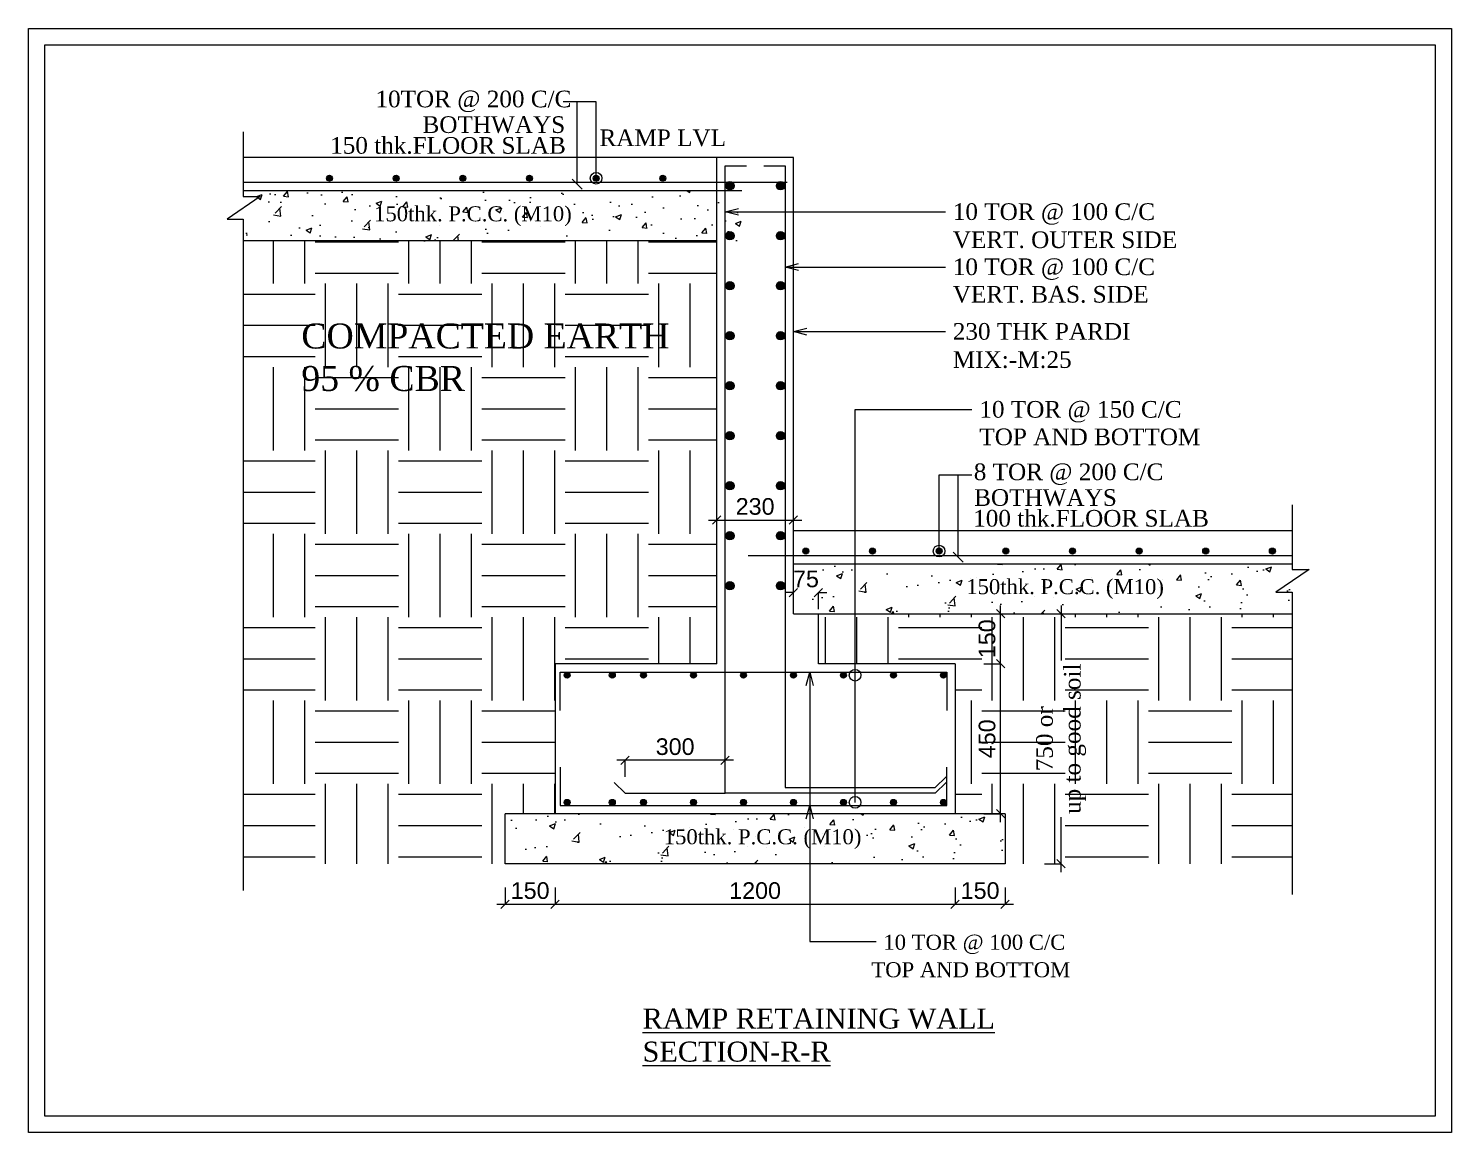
# Model space of a CAD drawing. Header units: inches. Extents: x 10943721 to 11147402, y -2794197 to -2693110.
# Drawn here: x 11049675 to 11053944, y -2748896 to -2745584 of the extents above; entities that cross this region are included whole.
import ezdxf

# ---------------------------------------------------------------- set-up
doc = ezdxf.new("R2010")
doc.units = ezdxf.units.IN
doc.header["$LTSCALE"] = 0.5
doc.header["$MEASUREMENT"] = 0
doc.header["$PDMODE"] = 34
doc.header["$PDSIZE"] = 50
doc.layers.get('0').update_dxf_attribs({"lineweight": 0})
for name, color, linetype, lineweight in [('S-DIM SECTION', 7, 'Continuous', 0), ('S-HATCH COL & LIFT', 250, 'Continuous', 0), ('S-HATCH LIFT', 250, 'Continuous', 0), ('S-SECTION', 5, 'Continuous', 5), ('S-SECTION MARK', 7, 'Continuous', 0), ('S-SECTION-TEXT', 7, 'Continuous', 0), ('S-STEEL', 1, 'Continuous', 9), ('S-STEEL-2', 6, 'Continuous', 0), ('S-TEXT', 7, 'Continuous', 0), ('S-TEXT TITLE', 1, 'Continuous', 0)]:
    doc.layers.add(name, color=color, linetype=linetype, lineweight=lineweight)
doc.styles.add('AR', font='ARIALUNI.ttf')
doc.styles.add('ARIAL', font='arial.ttf')
doc.styles.get("Standard").update_dxf_attribs({"font": 'times.ttf'})
doc.styles.add('TEXT', font='times.ttf')
doc.dimstyles.new('100', dxfattribs={"dimtxt": 180, "dimasz": 80, "dimexe": 0.18, "dimexo": 0.0625, "dimgap": 1, "dimtad": 1, "dimdec": 0, "dimzin": 0, "dimdsep": 46, "dimtxsty": 'AR', "dimblk": 'DOT', "dimcen": 0.09, "dimse1": 1, "dimse2": 1, "dimclrd": 50, "dimclrt": 256, "dimadec": 0, "dimazin": 0, "dimtfac": 1, "dimtdec": 0, "dimtix": 1, "dimtofl": 0, "dimtmove": 2, "dimatfit": 0, "dimfxl": 1, "dimtolj": 1, "dimtzin": 0, "dimlwd": -1, "dimarcsym": 0})
doc.dimstyles.get("Standard").update_dxf_attribs({"dimtxt": 0.18, "dimasz": 0.18, "dimexe": 0.18, "dimexo": 0.0625, "dimgap": 0.09, "dimtad": 0, "dimtih": 1, "dimtoh": 1, "dimdec": 4, "dimzin": 0, "dimdsep": 46, "dimtxsty": 'Standard', "dimcen": 0.09, "dimadec": 0, "dimazin": 0, "dimtfac": 1, "dimtdec": 4, "dimtofl": 0, "dimtmove": 0, "dimatfit": 3, "dimfxl": 1, "dimtolj": 1, "dimtzin": 0, "dimarcsym": 0})
pattern_1 = [(0, (-11102715.28, 2796931.58), (250, 250), [250, -250]), (0, (-11102715.28, 2797025.33), (250, 250), [250, -250]), (0, (-11102715.28, 2797119.08), (250, 250), [250, -250]), (90, (-11102684.03, 2797150.33), (-250, 250), [250, -250]), (90, (-11102590.28, 2797150.33), (-250, 250), [250, -250]), (90, (-11102496.53, 2797150.33), (-250, 250), [250, -250])]

# ---------------------------------------------------------------- blocks, each defined once
blk = doc.blocks.new('_Oblique')
at = {"color": 0, "linetype": 'ByBlock', "lineweight": -2}
blk.add_line((-0.5, -0.5), (0.5, 0.5), dxfattribs=at)
blk = doc.blocks.new('*D57')
at = {"layer": 'Defpoints', "color": 0, "transparency": 16777216}
for p in [(11103549.3, -2796314.8), (11103699.3, -2796314.8), (11103699.3, -2796436)]:
    blk.add_point(p, dxfattribs=at)
at = {"layer": 'S-DIM SECTION', "color": 0, "lineweight": -2, "transparency": 16777216}
for p, q in [((11103549.3, -2796386), (11103549.3, -2796436.2)), ((11103699.3, -2796386), (11103699.3, -2796436.2))]:
    blk.add_line(p, q, dxfattribs=at)
at = {"layer": 'S-DIM SECTION', "transparency": 16777216}
blk.add_line((11103524.3, -2796436), (11103724.3, -2796436), dxfattribs=at)
at = {"layer": 'S-DIM SECTION', "transparency": 16777216, "xscale": 25, "yscale": 25, "zscale": 25, "rotation": 180}
blk.add_blockref('_Oblique', (11103549.3, -2796436), dxfattribs=at)
at = {"layer": 'S-DIM SECTION', "transparency": 16777216, "xscale": 25, "yscale": 25, "zscale": 25}
blk.add_blockref('_Oblique', (11103699.3, -2796436), dxfattribs=at)
at = {"layer": 'S-DIM SECTION', "transparency": 16777216, "insert": (11103624.3, -2796395.5), "char_height": 50, "attachment_point": 5, "style": 'ARIAL'}
blk.add_mtext('\\A1;150', dxfattribs=at)
blk = doc.blocks.new('*D53')
at = {"layer": 'Defpoints', "color": 0, "transparency": 16777216}
for p in [(11103699.3, -2796314.8), (11104899.3, -2796314.8), (11104899.3, -2796436)]:
    blk.add_point(p, dxfattribs=at)
at = {"layer": 'S-DIM SECTION', "color": 0, "lineweight": -2, "transparency": 16777216}
for p, q in [((11103699.3, -2796386), (11103699.3, -2796436.2)), ((11104899.3, -2796386), (11104899.3, -2796436.2))]:
    blk.add_line(p, q, dxfattribs=at)
at = {"layer": 'S-DIM SECTION', "transparency": 16777216}
blk.add_line((11103674.3, -2796436), (11104924.3, -2796436), dxfattribs=at)
at = {"layer": 'S-DIM SECTION', "transparency": 16777216, "xscale": 25, "yscale": 25, "zscale": 25, "rotation": 180}
blk.add_blockref('_Oblique', (11103699.3, -2796436), dxfattribs=at)
at = {"layer": 'S-DIM SECTION', "transparency": 16777216, "xscale": 25, "yscale": 25, "zscale": 25}
blk.add_blockref('_Oblique', (11104899.3, -2796436), dxfattribs=at)
at = {"layer": 'S-DIM SECTION', "transparency": 16777216, "insert": (11104299.3, -2796395.5), "char_height": 50, "attachment_point": 5, "style": 'ARIAL'}
blk.add_mtext('\\A1;1200', dxfattribs=at)
blk = doc.blocks.new('*D58')
at = {"layer": 'Defpoints', "color": 0, "transparency": 16777216}
for p in [(11104899.3, -2796314.8), (11105049.3, -2796314.8), (11105049.3, -2796436)]:
    blk.add_point(p, dxfattribs=at)
at = {"layer": 'S-DIM SECTION', "color": 0, "lineweight": -2, "transparency": 16777216}
for p, q in [((11104899.3, -2796386), (11104899.3, -2796436.2)), ((11105049.3, -2796386), (11105049.3, -2796436.2))]:
    blk.add_line(p, q, dxfattribs=at)
at = {"layer": 'S-DIM SECTION', "transparency": 16777216}
blk.add_line((11104874.3, -2796436), (11105074.3, -2796436), dxfattribs=at)
at = {"layer": 'S-DIM SECTION', "transparency": 16777216, "xscale": 25, "yscale": 25, "zscale": 25, "rotation": 180}
blk.add_blockref('_Oblique', (11104899.3, -2796436), dxfattribs=at)
at = {"layer": 'S-DIM SECTION', "transparency": 16777216, "xscale": 25, "yscale": 25, "zscale": 25}
blk.add_blockref('_Oblique', (11105049.3, -2796436), dxfattribs=at)
at = {"layer": 'S-DIM SECTION', "transparency": 16777216, "insert": (11104974.3, -2796395.5), "char_height": 50, "attachment_point": 5, "style": 'ARIAL'}
blk.add_mtext('\\A1;150', dxfattribs=at)
blk = doc.blocks.new('*D59')
at = {"layer": 'Defpoints', "color": 0, "transparency": 16777216}
for p in [(11104899.3, -2795714.8), (11105035.8, -2795714.8), (11104899.3, -2796164.8)]:
    blk.add_point(p, dxfattribs=at)
at = {"layer": 'S-DIM SECTION', "transparency": 16777216}
blk.add_line((11105035.8, -2796189.8), (11105035.8, -2795689.8), dxfattribs=at)
at = {"layer": 'S-DIM SECTION', "color": 0, "lineweight": -2, "transparency": 16777216}
for p, q in [((11104985.8, -2795714.8), (11105036, -2795714.8)), ((11104985.8, -2796164.8), (11105036, -2796164.8))]:
    blk.add_line(p, q, dxfattribs=at)
at = {"layer": 'S-DIM SECTION', "transparency": 16777216, "xscale": 25, "yscale": 25, "zscale": 25}
for p, rotation in [((11105035.8, -2795714.8), 90), ((11105035.8, -2796164.8), 270)]:
    blk.add_blockref('_Oblique', p, dxfattribs=dict(at, rotation=rotation))
at = {"layer": 'S-DIM SECTION', "transparency": 16777216, "insert": (11104995.3, -2795939.8), "char_height": 50, "attachment_point": 5, "rotation": 90, "style": 'ARIAL'}
blk.add_mtext('\\A1;450', dxfattribs=at)
blk = doc.blocks.new('*D54')
at = {"layer": 'Defpoints', "color": 0, "transparency": 16777216}
for p in [(11104899.3, -2795564.8), (11105035.8, -2795564.8), (11104899.3, -2795714.8)]:
    blk.add_point(p, dxfattribs=at)
at = {"layer": 'S-DIM SECTION', "color": 0, "lineweight": -2, "transparency": 16777216}
for p, q in [((11104985.8, -2795564.8), (11105035.9, -2795564.8)), ((11104985.8, -2795714.8), (11105035.9, -2795714.8))]:
    blk.add_line(p, q, dxfattribs=at)
at = {"layer": 'S-DIM SECTION', "transparency": 16777216}
blk.add_line((11105035.8, -2795739.8), (11105035.8, -2795539.8), dxfattribs=at)
at = {"layer": 'S-DIM SECTION', "transparency": 16777216, "xscale": 25, "yscale": 25, "zscale": 25}
for p, rotation in [((11105035.8, -2795564.8), 90), ((11105035.8, -2795714.8), 270)]:
    blk.add_blockref('_Oblique', p, dxfattribs=dict(at, rotation=rotation))
at = {"layer": 'S-DIM SECTION', "transparency": 16777216, "insert": (11104995.2, -2795639.8), "char_height": 50, "attachment_point": 5, "rotation": 90, "style": 'ARIAL'}
blk.add_mtext('\\A1;150', dxfattribs=at)
blk = doc.blocks.new('*D55')
at = {"layer": 'Defpoints', "color": 0, "transparency": 16777216}
for p in [(11105048.3, -2795564.8), (11105217.4, -2795564.8), (11105049.3, -2796314.8)]:
    blk.add_point(p, dxfattribs=at)
at = {"layer": 'S-DIM SECTION', "color": 0, "lineweight": -2, "transparency": 16777216}
for p, q in [((11105167.4, -2795564.8), (11105217.6, -2795564.8)), ((11105167.4, -2796314.8), (11105217.6, -2796314.8))]:
    blk.add_line(p, q, dxfattribs=at)
at = {"layer": 'S-DIM SECTION', "transparency": 16777216}
for p, q in [((11105217.4, -2795539.8), (11105217.4, -2795705.1)), ((11105217.4, -2796339.8), (11105217.4, -2796174.5))]:
    blk.add_line(p, q, dxfattribs=at)
at = {"layer": 'S-DIM SECTION', "transparency": 16777216, "xscale": 25, "yscale": 25, "zscale": 25}
for p, rotation in [((11105217.4, -2795564.8), 90), ((11105217.4, -2796314.8), 270)]:
    blk.add_blockref('_Oblique', p, dxfattribs=dict(at, rotation=rotation))
at = {"layer": 'S-DIM SECTION', "transparency": 16777216, "insert": (11105217.4, -2795939.8), "char_height": 50, "attachment_point": 5, "rotation": 90, "style": 'ARIAL'}
blk.add_mtext('\\A1;{\\fTimes New Roman|b0|i0|c0|p18;\\C7;750 or\\Pup to good soil}', dxfattribs=at)
blk = doc.blocks.new('*D60')
at = {"layer": 'Defpoints', "color": 0, "transparency": 16777216}
for p in [(11104414.3, -2795501.1), (11104414.3, -2795564.8), (11104489.3, -2795564.8)]:
    blk.add_point(p, dxfattribs=at)
at = {"layer": 'S-DIM SECTION', "transparency": 16777216}
for p, q in [((11104414.3, -2795501.1), (11104389.3, -2795501.1)), ((11104489.3, -2795501.1), (11104514.3, -2795501.1))]:
    blk.add_line(p, q, dxfattribs=at)
at = {"layer": 'S-DIM SECTION', "color": 0, "lineweight": -2, "transparency": 16777216}
for p, q in [((11104414.3, -2795551.1), (11104414.3, -2795500.9)), ((11104489.3, -2795551.1), (11104489.3, -2795500.9))]:
    blk.add_line(p, q, dxfattribs=at)
at = {"layer": 'S-DIM SECTION', "transparency": 16777216, "xscale": 25, "yscale": 25, "zscale": 25}
blk.add_blockref('_Oblique', (11104414.3, -2795501.1), dxfattribs=at)
at = {"layer": 'S-DIM SECTION', "transparency": 16777216, "xscale": 25, "yscale": 25, "zscale": 25, "rotation": 180}
blk.add_blockref('_Oblique', (11104489.3, -2795501.1), dxfattribs=at)
at = {"layer": 'S-DIM SECTION', "transparency": 16777216, "insert": (11104451.8, -2795460.7), "char_height": 50, "attachment_point": 5, "style": 'ARIAL'}
blk.add_mtext('\\A1;75', dxfattribs=at)
blk = doc.blocks.new('*D56')
at = {"layer": 'Defpoints', "color": 0, "transparency": 16777216}
for p in [(11104414.3, -2795283.8), (11104184.3, -2795331.8), (11104414.3, -2795331.8)]:
    blk.add_point(p, dxfattribs=at)
at = {"layer": 'S-DIM SECTION', "transparency": 16777216}
blk.add_line((11104159.3, -2795283.8), (11104439.3, -2795283.8), dxfattribs=at)
at = {"layer": 'S-DIM SECTION', "color": 0, "lineweight": -2, "transparency": 16777216}
for p, q in [((11104184.3, -2795331.8), (11104184.3, -2795283.6)), ((11104414.3, -2795331.8), (11104414.3, -2795283.6))]:
    blk.add_line(p, q, dxfattribs=at)
at = {"layer": 'S-DIM SECTION', "transparency": 16777216, "xscale": 25, "yscale": 25, "zscale": 25, "rotation": 180}
blk.add_blockref('_Oblique', (11104184.3, -2795283.8), dxfattribs=at)
at = {"layer": 'S-DIM SECTION', "transparency": 16777216, "xscale": 25, "yscale": 25, "zscale": 25}
blk.add_blockref('_Oblique', (11104414.3, -2795283.8), dxfattribs=at)
at = {"layer": 'S-DIM SECTION', "transparency": 16777216, "insert": (11104299.3, -2795243.2), "char_height": 50, "attachment_point": 5, "style": 'ARIAL'}
blk.add_mtext('\\A1;230', dxfattribs=at)
blk = doc.blocks.new('*D61')
at = {"layer": 'Defpoints', "color": 0, "transparency": 16777216}
for p in [(11103909.3, -2796004.2), (11103909.3, -2796085.8), (11104209.3, -2796102.8)]:
    blk.add_point(p, dxfattribs=at)
at = {"layer": 'S-DIM SECTION', "transparency": 16777216}
blk.add_line((11104234.3, -2796004.2), (11103884.3, -2796004.2), dxfattribs=at)
at = {"layer": 'S-DIM SECTION', "color": 0, "lineweight": -2, "transparency": 16777216}
for p, q in [((11103909.3, -2796054.2), (11103909.3, -2796004.1)), ((11104209.3, -2796054.2), (11104209.3, -2796004.1))]:
    blk.add_line(p, q, dxfattribs=at)
at = {"layer": 'S-DIM SECTION', "transparency": 16777216, "xscale": 25, "yscale": 25, "zscale": 25, "rotation": 180}
blk.add_blockref('_Oblique', (11103909.3, -2796004.2), dxfattribs=at)
at = {"layer": 'S-DIM SECTION', "transparency": 16777216, "xscale": 25, "yscale": 25, "zscale": 25}
blk.add_blockref('_Oblique', (11104209.3, -2796004.2), dxfattribs=at)
at = {"layer": 'S-DIM SECTION', "transparency": 16777216, "insert": (11104059.3, -2795963.7), "char_height": 50, "attachment_point": 5, "style": 'ARIAL'}
blk.add_mtext('\\A1;300', dxfattribs=at)
blk = doc.blocks.new('A$C39FA3FCF')
at = {"layer": 'S-HATCH COL & LIFT'}
h = blk.add_hatch(dxfattribs=at)
h.set_pattern_fill('AR-CONC', color=8, scale=25)
h.set_pattern_definition([(50, (-2325964.13, -684224.95), (179.315046, -15.688034), [18.75, -206.25]), (355, (-2325964.13, -684224.95), (-34.687833, 188.048033), [15, -165]), (100.4514445, (-2325949.19, -684226.26), (144.627212, 172.359998), [15.935048, -175.285528]), (46.1842, (-2325964.13, -684174.95), (266.810333, -41.37982), [28.125, -309.375]), (96.635635, (-2325941.9, -684178.4), (233.665486, 243.52965), [23.902586, -262.92844]), (351.184164, (-2325964.13, -684174.95), (233.665486, 243.52965), [22.5, -247.5]), (21, (-2325939.13, -684187.45), (149.226763, -100.654723), [18.75, -206.25]), (326, (-2325939.13, -684187.45), (60.828833, 181.287511), [15, -165]), (71.451445, (-2325926.7, -684195.84), (210.055594, 80.632788), [15.935047, -175.285528]), (37.5, (-2325964.13, -684224.954), (3.0399638, 83.2234635), [0, -163, 0, -167.5, 0, -165.625]), (7.5, (-2325964.13, -684224.95), (65.7673844, 98.602928), [0, -95.5, 0, -159.25, 0, -63.125]), (327.5, (-2326019.88, -684224.954), (133.455609, -5.638718), [0, -62.5, 0, -195, 0, -258.75]), (317.5, (-2326044.88, -684224.95), (145.7965423, 25.0262456), [0, -81.25, 0, -129.5, 0, -183.75])])
h.paths.add_polyline_path([(1544, 2635.2), (48.2, 2635.2), (48.2, 2485.2), (1544, 2485.2)])
h = blk.add_hatch(dxfattribs=at)
h.set_pattern_fill('AR-CONC', color=8, scale=25)
h.set_pattern_definition([(50, (-2327877.07, -685343.39), (179.315046, -15.688034), [18.75, -206.25]), (355, (-2327877.07, -685343.4), (-34.687833, 188.048033), [15, -165]), (100.4514445, (-2327862.13, -685344.7), (144.627212, 172.359998), [15.935048, -175.285528]), (46.1842, (-2327877.07, -685293.4), (266.810333, -41.37982), [28.125, -309.375]), (96.635635, (-2327854.84, -685296.84), (233.665486, 243.52965), [23.902586, -262.92844]), (351.184164, (-2327877.07, -685293.4), (233.665486, 243.52965), [22.5, -247.5]), (21, (-2327852.07, -685305.89), (149.226763, -100.654723), [18.75, -206.25]), (326, (-2327852.07, -685305.9), (60.828833, 181.287511), [15, -165]), (71.451445, (-2327839.63, -685314.28), (210.055594, 80.632788), [15.935047, -175.285528]), (37.5, (-2327877.07, -685343.39), (3.0399638, 83.2234635), [0, -163, 0, -167.5, 0, -165.625]), (7.5, (-2327877.07, -685343.39), (65.7673844, 98.602928), [0, -95.5, 0, -159.25, 0, -63.125]), (327.5, (-2327932.82, -685343.39), (133.455609, -5.638718), [0, -62.5, 0, -195, 0, -258.75]), (317.5, (-2327957.82, -685343.39), (145.7965423, 25.0262456), [0, -81.25, 0, -129.5, 0, -183.75])])
h.paths.add_polyline_path([(1699, 1516.8), (3194.8, 1516.8), (3194.8, 1366.8), (1699, 1366.8)])
h = blk.add_hatch(dxfattribs=at)
h.set_pattern_fill('AR-CONC', color=8, scale=25)
h.set_pattern_definition([(50, (-2328737.88, -686093.39), (179.315046, -15.688034), [18.75, -206.25]), (355, (-2328737.88, -686093.4), (-34.687833, 188.048033), [15, -165]), (100.4514445, (-2328722.93, -686094.7), (144.627212, 172.359998), [15.935048, -175.285528]), (46.1842, (-2328737.88, -686043.4), (266.810333, -41.37982), [28.125, -309.375]), (96.635635, (-2328715.64, -686046.84), (233.665486, 243.52965), [23.902586, -262.92844]), (351.184164, (-2328737.88, -686043.4), (233.665486, 243.52965), [22.5, -247.5]), (21, (-2328712.88, -686055.89), (149.226763, -100.654723), [18.75, -206.25]), (326, (-2328712.88, -686055.9), (60.828833, 181.287511), [15, -165]), (71.451445, (-2328700.44, -686064.28), (210.055594, 80.632788), [15.935047, -175.285528]), (37.5, (-2328737.88, -686093.39), (3.0399638, 83.2234635), [0, -163, 0, -167.5, 0, -165.625]), (7.5, (-2328737.88, -686093.39), (65.7673844, 98.602928), [0, -95.5, 0, -159.25, 0, -63.125]), (327.5, (-2328793.63, -686093.39), (133.455609, -5.638718), [0, -62.5, 0, -195, 0, -258.75]), (317.5, (-2328818.63, -686093.39), (145.7965423, 25.0262456), [0, -81.25, 0, -129.5, 0, -183.75])])
h.paths.add_polyline_path([(834, 766.8), (2334, 766.8), (2334, 616.8), (834, 616.8)])
at = {"layer": 'S-HATCH LIFT'}
h = blk.add_hatch(dxfattribs=at)
h.set_pattern_fill('EARTH', color=256, scale=1000)
h.set_pattern_definition(pattern_1)
h.paths.add_polyline_path([(1469, 2485.2), (48.2, 2485.2), (48.2, 616.8), (834, 616.8), (834, 766.8), (984, 766.8), (984, 1216.8), (1469, 1216.8)])
h.paths.add_polyline_path([(203, 2012.5), (722.9, 2012.5), (722.9, 2129.6), (203, 2129.6)], flags=24)
h.paths.add_polyline_path([(203.3, 2141.7), (1349.1, 2141.7), (1349.1, 2256.7), (203.3, 2256.7)], flags=24)
h = blk.add_hatch(dxfattribs=at)
h.set_pattern_fill('EARTH', color=256, scale=1000)
h.set_pattern_definition(pattern_1)
h.paths.add_polyline_path([(3194.8, 1366.8), (1774, 1366.8), (1774, 1216.8), (2184, 1216.8), (2184, 766.8), (2334, 766.8), (2334, 616.8), (3194.8, 616.8)])
h.paths.add_polyline_path([(2331.9, 922.2), (2331.9, 1063.8), (2228.8, 1063.8), (2228.8, 922.2)], flags=24)
h.paths.add_polyline_path([(2331.8, 1218.9), (2331.8, 1360.4), (2228.8, 1360.4), (2228.8, 1218.9)], flags=24)
h.paths.add_polyline_path([(2589.3, 759.5), (2589.3, 1225.5), (2398.6, 1225.5), (2398.6, 759.5)], flags=24)
at = {"layer": 'S-STEEL-2'}
h = blk.add_hatch(color=256, dxfattribs=at)
h.dxf.hatch_style = 1
edge = h.paths.add_edge_path()
edge.add_arc((307, 2673.2), 9, 0, 360)
h = blk.add_hatch(color=256, dxfattribs=at)
h.dxf.hatch_style = 1
edge = h.paths.add_edge_path()
edge.add_arc((507, 2673.2), 9, 0, 360)
h = blk.add_hatch(color=256, dxfattribs=at)
h.dxf.hatch_style = 1
edge = h.paths.add_edge_path()
edge.add_arc((707, 2673.2), 9, 0, 360)
h = blk.add_hatch(color=256, dxfattribs=at)
h.dxf.hatch_style = 1
edge = h.paths.add_edge_path()
edge.add_arc((907, 2673.2), 9, 0, 360)
h = blk.add_hatch(color=256, dxfattribs=at)
h.dxf.hatch_style = 1
edge = h.paths.add_edge_path()
edge.add_arc((1107, 2673.2), 9, 0, 360)
h = blk.add_hatch(color=256, dxfattribs=at)
h.dxf.hatch_style = 1
edge = h.paths.add_edge_path()
edge.add_arc((1307, 2673.2), 9, 0, 360)
h = blk.add_hatch(color=256, dxfattribs=at)
h.dxf.hatch_style = 1
edge = h.paths.add_edge_path()
edge.add_arc((1508.4, 2650.7), 12.5, 0, 360)
h = blk.add_hatch(color=256, dxfattribs=at)
h.dxf.hatch_style = 1
edge = h.paths.add_edge_path()
edge.add_arc((1660.4, 2650.7), 12.5, 0, 360)
h = blk.add_hatch(color=256, dxfattribs=at)
h.dxf.hatch_style = 1
edge = h.paths.add_edge_path()
edge.add_arc((1508.4, 2500.7), 12.5, 0, 360)
h = blk.add_hatch(color=256, dxfattribs=at)
h.dxf.hatch_style = 1
edge = h.paths.add_edge_path()
edge.add_arc((1660.4, 2500.7), 12.5, 0, 360)
h = blk.add_hatch(color=256, dxfattribs=at)
h.dxf.hatch_style = 1
edge = h.paths.add_edge_path()
edge.add_arc((1508.4, 2350.7), 12.5, 0, 360, ccw=False)
h = blk.add_hatch(color=256, dxfattribs=at)
h.dxf.hatch_style = 1
edge = h.paths.add_edge_path()
edge.add_arc((1660.4, 2350.7), 12.5, 0, 360, ccw=False)
h = blk.add_hatch(color=256, dxfattribs=at)
h.dxf.hatch_style = 1
edge = h.paths.add_edge_path()
edge.add_arc((1508.4, 2200.7), 12.5, 0, 360, ccw=False)
h = blk.add_hatch(color=256, dxfattribs=at)
h.dxf.hatch_style = 1
edge = h.paths.add_edge_path()
edge.add_arc((1660.4, 2200.7), 12.5, 0, 360, ccw=False)
h = blk.add_hatch(color=256, dxfattribs=at)
h.dxf.hatch_style = 1
edge = h.paths.add_edge_path()
edge.add_arc((1508.4, 2050.7), 12.5, 0, 360, ccw=False)
h = blk.add_hatch(color=256, dxfattribs=at)
h.dxf.hatch_style = 1
edge = h.paths.add_edge_path()
edge.add_arc((1660.4, 2050.7), 12.5, 0, 360, ccw=False)
h = blk.add_hatch(color=256, dxfattribs=at)
h.dxf.hatch_style = 1
edge = h.paths.add_edge_path()
edge.add_arc((1508.4, 1900.7), 12.5, 0, 360)
h = blk.add_hatch(color=256, dxfattribs=at)
h.dxf.hatch_style = 1
edge = h.paths.add_edge_path()
edge.add_arc((1660.4, 1900.7), 12.5, 0, 360)
h = blk.add_hatch(color=256, dxfattribs=at)
h.dxf.hatch_style = 1
edge = h.paths.add_edge_path()
edge.add_arc((1508.4, 1750.7), 12.5, 0, 360)
h = blk.add_hatch(color=256, dxfattribs=at)
h.dxf.hatch_style = 1
edge = h.paths.add_edge_path()
edge.add_arc((1660.4, 1750.7), 12.5, 0, 360)
h = blk.add_hatch(color=256, dxfattribs=at)
h.dxf.hatch_style = 1
edge = h.paths.add_edge_path()
edge.add_arc((1508.4, 1600.7), 12.5, 0, 360)
h = blk.add_hatch(color=256, dxfattribs=at)
h.dxf.hatch_style = 1
edge = h.paths.add_edge_path()
edge.add_arc((1660.4, 1600.7), 12.5, 0, 360)
h = blk.add_hatch(color=256, dxfattribs=at)
h.dxf.hatch_style = 1
edge = h.paths.add_edge_path()
edge.add_arc((1736, 1554.8), 9, 0, 360)
h = blk.add_hatch(color=256, dxfattribs=at)
h.dxf.hatch_style = 1
edge = h.paths.add_edge_path()
edge.add_arc((1936, 1554.8), 9, 0, 360)
h = blk.add_hatch(color=256, dxfattribs=at)
h.dxf.hatch_style = 1
edge = h.paths.add_edge_path()
edge.add_arc((2136, 1554.8), 9, 0, 360)
h = blk.add_hatch(color=256, dxfattribs=at)
h.dxf.hatch_style = 1
edge = h.paths.add_edge_path()
edge.add_arc((2336, 1554.8), 9, 0, 360)
h = blk.add_hatch(color=256, dxfattribs=at)
h.dxf.hatch_style = 1
edge = h.paths.add_edge_path()
edge.add_arc((2536, 1554.8), 9, 0, 360)
h = blk.add_hatch(color=256, dxfattribs=at)
h.dxf.hatch_style = 1
edge = h.paths.add_edge_path()
edge.add_arc((2736, 1554.8), 9, 0, 360)
h = blk.add_hatch(color=256, dxfattribs=at)
h.dxf.hatch_style = 1
edge = h.paths.add_edge_path()
edge.add_arc((2936, 1554.8), 9, 0, 360)
h = blk.add_hatch(color=256, dxfattribs=at)
h.dxf.hatch_style = 1
edge = h.paths.add_edge_path()
edge.add_arc((3136, 1554.8), 9, 0, 360)
h = blk.add_hatch(color=256, dxfattribs=at)
h.dxf.hatch_style = 1
edge = h.paths.add_edge_path()
edge.add_arc((1508.4, 1450.7), 12.5, 0, 360)
h = blk.add_hatch(color=256, dxfattribs=at)
h.dxf.hatch_style = 1
edge = h.paths.add_edge_path()
edge.add_arc((1660.4, 1450.7), 12.5, 0, 360)
h = blk.add_hatch(color=256, dxfattribs=at)
h.dxf.hatch_style = 1
edge = h.paths.add_edge_path()
edge.add_arc((1019.9, 1182.5), 9, 0, 360)
h = blk.add_hatch(color=256, dxfattribs=at)
h.dxf.hatch_style = 1
edge = h.paths.add_edge_path()
edge.add_arc((1155.4, 1182.5), 9, 0, 360)
h = blk.add_hatch(color=256, dxfattribs=at)
h.dxf.hatch_style = 1
edge = h.paths.add_edge_path()
edge.add_arc((1249, 1182.5), 9, 0, 360)
h = blk.add_hatch(color=256, dxfattribs=at)
h.dxf.hatch_style = 1
edge = h.paths.add_edge_path()
edge.add_arc((1399, 1182.5), 9, 0, 360)
h = blk.add_hatch(color=256, dxfattribs=at)
h.dxf.hatch_style = 1
edge = h.paths.add_edge_path()
edge.add_arc((1549, 1182.5), 9, 0, 360)
h = blk.add_hatch(color=256, dxfattribs=at)
h.dxf.hatch_style = 1
edge = h.paths.add_edge_path()
edge.add_arc((1699, 1182.5), 9, 0, 360)
h = blk.add_hatch(color=256, dxfattribs=at)
h.dxf.hatch_style = 1
edge = h.paths.add_edge_path()
edge.add_arc((1849, 1182.5), 9, 0, 360)
h = blk.add_hatch(color=256, dxfattribs=at)
h.dxf.hatch_style = 1
edge = h.paths.add_edge_path()
edge.add_arc((1999, 1182.5), 9, 0, 360)
h = blk.add_hatch(color=256, dxfattribs=at)
h.dxf.hatch_style = 1
edge = h.paths.add_edge_path()
edge.add_arc((2149, 1182.5), 9, 0, 360)
h = blk.add_hatch(color=256, dxfattribs=at)
h.dxf.hatch_style = 1
edge = h.paths.add_edge_path()
edge.add_arc((1019.9, 801.1), 9, 0, 360)
h = blk.add_hatch(color=256, dxfattribs=at)
h.dxf.hatch_style = 1
edge = h.paths.add_edge_path()
edge.add_arc((1155.4, 801.1), 9, 0, 360)
h = blk.add_hatch(color=256, dxfattribs=at)
h.dxf.hatch_style = 1
edge = h.paths.add_edge_path()
edge.add_arc((1249, 801.1), 9, 0, 360)
h = blk.add_hatch(color=256, dxfattribs=at)
h.dxf.hatch_style = 1
edge = h.paths.add_edge_path()
edge.add_arc((1399, 801.1), 9, 0, 360)
h = blk.add_hatch(color=256, dxfattribs=at)
h.dxf.hatch_style = 1
edge = h.paths.add_edge_path()
edge.add_arc((1549, 801.1), 9, 0, 360)
h = blk.add_hatch(color=256, dxfattribs=at)
h.dxf.hatch_style = 1
edge = h.paths.add_edge_path()
edge.add_arc((1699, 801.1), 9, 0, 360)
h = blk.add_hatch(color=256, dxfattribs=at)
h.dxf.hatch_style = 1
edge = h.paths.add_edge_path()
edge.add_arc((1849, 801.1), 9, 0, 360)
h = blk.add_hatch(color=256, dxfattribs=at)
h.dxf.hatch_style = 1
edge = h.paths.add_edge_path()
edge.add_arc((1999, 801.1), 9, 0, 360)
h = blk.add_hatch(color=256, dxfattribs=at)
h.dxf.hatch_style = 1
edge = h.paths.add_edge_path()
edge.add_arc((2149, 801.1), 9, 0, 360)
at = {"layer": 'S-SECTION'}
for p, q in [((1699, 2735.2), (48.2, 2735.2)), ((1469, 1216.8), (1469, 2735.2)), ((1699, 1366.8), (1699, 2735.2)), ((1544, 2635.2), (48.2, 2635.2)), ((1469, 2485.2), (48.2, 2485.2)), ((1699, 1616.8), (3194.8, 1616.8)), ((1699, 1516.8), (3194.8, 1516.8)), ((1699, 1366.8), (1774, 1366.8)), ((1774, 1216.8), (1774, 1366.8)), ((1774, 1366.8), (3194.8, 1366.8)), ((1469, 1216.8), (984, 1216.8)), ((984, 1216.8), (984, 766.8)), ((2184, 1216.8), (1774, 1216.8)), ((2184, 1216.8), (2184, 766.8)), ((2334, 766.8), (834, 766.8)), ((834, 616.8), (834, 766.8)), ((2334, 766.8), (2334, 616.8)), ((2334, 616.8), (834, 616.8))]:
    blk.add_line(p, q, dxfattribs=at)
at = {"layer": 'S-SECTION', "linetype": 'ByBlock', "ltscale": 15}
for points in [[(48.2, 2812.3), (48.2, 2618.2), (99.2, 2618.2), (0, 2550.4), (48.2, 2550.4), (48.2, 536.8)], [(3194.8, 1693.8), (3194.8, 1499.7), (3245.8, 1499.7), (3146.6, 1432), (3194.8, 1432), (3194.8, 524.9)]]:
    blk.add_lwpolyline(points, dxfattribs=at)
at = {"layer": 'S-STEEL', "linetype": 'ByBlock', "ltscale": 15}
for p, q in [((1680.1, 2660.2), (48.2, 2660.2)), ((1563, 1541.8), (3194.8, 1541.8))]:
    blk.add_line(p, q, dxfattribs=at)
for points in [[(1161.2, 860.5), (1194, 828.8), (1494, 828.8), (1494, 2710.2), (1557.8, 2710.2)], [(2156.9, 860.5), (2124, 828.8), (1494, 828.8), (1494, 2710.2)], [(1610.2, 2710.2), (1674, 2710.2), (1674, 845.8), (2124, 845.8), (2156.9, 877.5)], [(999, 1076.8), (999, 1191.8), (2159, 1191.8), (2159, 1076.8)], [(999, 906.8), (999, 791.8), (2159, 791.8), (2159, 906.8)]]:
    blk.add_lwpolyline(points, dxfattribs=at)
at = {"layer": 'S-STEEL-2'}
for centre, radius in [((307, 2673.2), 9), ((507, 2673.2), 9), ((707, 2673.2), 9), ((907, 2673.2), 9), ((1107, 2673.2), 9), ((1307, 2673.2), 9), ((1508.4, 2650.7), 12.5), ((1660.4, 2650.7), 12.5), ((1508.4, 2500.7), 12.5), ((1660.4, 2500.7), 12.5), ((1508.4, 2350.7), 12.5), ((1660.4, 2350.7), 12.5), ((1508.4, 2200.7), 12.5), ((1660.4, 2200.7), 12.5), ((1508.4, 2050.7), 12.5), ((1660.4, 2050.7), 12.5), ((1508.4, 1900.7), 12.5), ((1660.4, 1900.7), 12.5), ((1508.4, 1750.7), 12.5), ((1660.4, 1750.7), 12.5), ((1508.4, 1600.7), 12.5), ((1660.4, 1600.7), 12.5), ((1736, 1554.8), 9), ((1936, 1554.8), 9), ((2136, 1554.8), 9), ((2336, 1554.8), 9), ((2536, 1554.8), 9), ((2736, 1554.8), 9), ((2936, 1554.8), 9), ((3136, 1554.8), 9), ((1508.4, 1450.7), 12.5), ((1660.4, 1450.7), 12.5), ((1019.9, 1182.5), 9), ((1155.4, 1182.5), 9), ((1249, 1182.5), 9), ((1399, 1182.5), 9), ((1549, 1182.5), 9), ((1699, 1182.5), 9), ((1849, 1182.5), 9), ((1999, 1182.5), 9), ((2149, 1182.5), 9), ((1019.9, 801.1), 9), ((1155.4, 801.1), 9), ((1249, 801.1), 9), ((1399, 801.1), 9), ((1549, 801.1), 9), ((1699, 801.1), 9), ((1849, 801.1), 9), ((1999, 801.1), 9), ((2149, 801.1), 9)]:
    blk.add_circle(centre, radius, dxfattribs=at)
at = {"layer": 'S-SECTION-TEXT', "style": 'TEXT'}
for s, p in [('COMPACTED EARTH ', (222.5, 2162.5, 0)), ('95 %%% CBR', (222.5, 2035.1, 0))]:
    blk.add_text(s, height=75, dxfattribs=at).set_placement(p)
at = {"layer": 'S-TEXT', "style": 'TEXT'}
for s, height, p in [('10TOR @ 200 C/C', 50, (445, 2885.9, 0)), ('BOTHWAYS', 50, (586.2, 2809, 0)), ('RAMP LVL', 50, (1117, 2769.5)), ('150 thk.FLOOR SLAB', 50, (309, 2746.7)), ('150thk. P.C.C. (M10)', 45, (440.9, 2544)), ('10 TOR @ 100 C/C', 50, (2177.1, 2548)), ('VERT. OUTER SIDE', 50, (2177.1, 2463.7)), ('10 TOR @ 100 C/C', 50, (2177.1, 2382.6)), ('VERT. BAS. SIDE', 50, (2177.1, 2300.1)), ('230 THK PARDI', 50, (2177.1, 2188.8)), ('MIX:-M:25', 50, (2177.1, 2104.2)), ('10 TOR @ 150 C/C', 50, (2256.8, 1955)), ('TOP AND BOTTOM', 50, (2256.8, 1872.5)), ('8 TOR @ 200 C/C', 50, (2240, 1767.5, 0)), ('BOTHWAYS', 50, (2241.2, 1690.5, 0)), ('100 thk.FLOOR SLAB', 50, (2238.3, 1628.2)), ('150thk. P.C.C. (M10)', 45, (2217.5, 1425.6)), ('150thk. P.C.C. (M10)', 45, (1309.9, 675.4)), ('10 TOR @ 100 C/C', 45, (1968.8, 359.1)), ('TOP AND BOTTOM', 45, (1932.8, 276.6))]:
    blk.add_text(s, height=height, dxfattribs=at).set_placement(p)
at = {"layer": 'S-TEXT TITLE', "style": 'TEXT'}
for s, p in [('%%URAMP RETAINING WALL', (1246.4, 122.6)), ('%%USECTION-R-R', (1246.4, 23.5))]:
    blk.add_text(s, height=60, dxfattribs=at).set_placement(p)
at = {"layer": 'S-DIM SECTION'}
for base, p1, p2, picture, middle in [((1699, 1647.8), (1469, 1599.8), (1699, 1599.8), '*D56', (1584, 1688.4)), ((1699, 1430.5), (1774, 1366.8), (1699, 1366.8), '*D60', (1736.5, 1470.9)), ((1194, 927.3), (1494, 828.8), (1194, 845.8), '*D61', (1344, 967.9)), ((984, 495.6), (834, 616.8), (984, 616.8), '*D57', (909, 536.1)), ((2184, 495.6), (984, 616.8), (2184, 616.8), '*D53', (1584, 536.1)), ((2334, 495.6), (2184, 616.8), (2334, 616.8), '*D58', (2259, 536.1))]:
    dim = blk.add_linear_dim(base=base, p1=p1, p2=p2, dimstyle='100', override={"dimtxt": 50, "dimasz": 25, "dimgap": 15, "dimtxsty": 'ARIAL', "dimblk1": 'Oblique', "dimblk2": 'Oblique', "dimsah": 1, "dimdle": 25, "dimse1": 0, "dimse2": 0, "dimclrd": 256, "dimfxl": 50, "dimfxlon": 1, "dimarcsym": 1}, dxfattribs=at)
    dim.commit()
    dim.dimension.update_dxf_attribs({"geometry": picture, "text_midpoint": middle, "insert": (-11102715.3, 2796931.6)})
for base, p1, p2, picture, middle in [((2320.5, 1366.8), (2184, 1216.8), (2184, 1366.8), '*D54', (2280, 1291.8)), ((2320.5, 1216.8), (2184, 766.8), (2184, 1216.8), '*D59', (2280, 991.8))]:
    dim = blk.add_linear_dim(base=base, p1=p1, p2=p2, angle=90, dimstyle='100', override={"dimtxt": 50, "dimasz": 25, "dimgap": 15, "dimtxsty": 'ARIAL', "dimblk1": 'Oblique', "dimblk2": 'Oblique', "dimsah": 1, "dimdle": 25, "dimse1": 0, "dimse2": 0, "dimclrd": 256, "dimfxl": 50, "dimfxlon": 1, "dimarcsym": 1}, dxfattribs=at)
    dim.commit()
    dim.dimension.update_dxf_attribs({"geometry": picture, "text_midpoint": middle, "insert": (-11102715.3, 2796931.6)})
dim = blk.add_linear_dim(base=(2502.2, 1366.8), p1=(2334, 616.8), p2=(2333, 1366.8), angle=90, text='{\\fTimes New Roman|b0|i0|c0|p18;\\C7;750 or\\Pup to good soil}', dimstyle='100', override={"dimtxt": 50, "dimasz": 25, "dimgap": 15, "dimtxsty": 'ARIAL', "dimblk1": 'Oblique', "dimblk2": 'Oblique', "dimsah": 1, "dimdle": 25, "dimse1": 0, "dimse2": 0, "dimclrd": 256, "dimfxl": 50, "dimfxlon": 1, "dimarcsym": 1}, dxfattribs=at)
dim.commit()
dim.dimension.update_dxf_attribs({"geometry": '*D55', "text_midpoint": (2502.2, 991.8), "dimtype": 128, "insert": (-11102715.3, 2796931.6)})
at = {"layer": 'S-SECTION MARK'}
for points, override in [([(1107, 2673.2), (1107, 2902.4), (1008.4, 2902.4)], {"dimasz": 70, "dimgap": 0.15, "dimclrd": 256, "dimldrblk": 'Small', "dimlwd": 0}), ([(1050.1, 2655.3, 0), (1050.1, 2902.4, 0), (1024.2, 2902.4, 0)], {"dimasz": 30, "dimgap": 0.15, "dimclrd": 256, "dimldrblk": 'Oblique', "dimlwd": 0}), ([(1494, 2572.3), (2154.9, 2572.3)], {"dimasz": 40, "dimgap": 0.15, "dimclrd": 256, "dimldrblk": 'Open30', "dimlwd": 0}), ([(1674, 2406.9), (2154.9, 2406.9)], {"dimasz": 40, "dimgap": 0.15, "dimclrd": 256, "dimldrblk": 'Open30', "dimlwd": 0}), ([(1699, 2213.1), (2154.9, 2213.1)], {"dimasz": 40, "dimgap": 0.15, "dimclrd": 256, "dimldrblk": 'Open30', "dimlwd": 0}), ([(1884, 1182.5), (1884, 1979.2), (2234.6, 1979.2)], {"dimasz": 70, "dimgap": 0.15, "dimclrd": 256, "dimldrblk": 'Small', "dimlwd": 0}), ([(1884, 801.1), (1884, 1979.2), (2234.6, 1979.2)], {"dimasz": 70, "dimgap": 0.15, "dimclrd": 256, "dimldrblk": 'Small', "dimlwd": 0}), ([(2136, 1554.8), (2136, 1784), (2234.6, 1784)], {"dimasz": 70, "dimgap": 0.15, "dimclrd": 256, "dimldrblk": 'Small', "dimlwd": 0}), ([(2193, 1536.8, 0), (2193, 1784, 0), (2218.9, 1784, 0)], {"dimasz": 30, "dimgap": 0.15, "dimclrd": 256, "dimldrblk": 'Oblique', "dimlwd": 0}), ([(1747.7, 1191.8), (1747.7, 383.4), (1946.7, 383.4)], {"dimasz": 40, "dimgap": 0.15, "dimclrd": 256, "dimldrblk": 'Open30', "dimlwd": 0}), ([(1747.7, 791.8), (1747.7, 383.4), (1946.7, 383.4)], {"dimasz": 40, "dimgap": 0.15, "dimclrd": 256, "dimldrblk": 'Open30', "dimlwd": 0})]:
    blk.add_leader(points, dimstyle='Standard', override=override, dxfattribs=at)

msp = doc.modelspace()

# ---------------------------------------------------------------- linework, layer by layer
at = {"elevation": 0}
for points in [[(11049674.6, -2745584), (11053944.1, -2745584), (11053944.1, -2748895.7), (11049674.6, -2748895.7)], [(11049723.9, -2745633.3), (11053894.8, -2745633.3), (11053894.8, -2748846.4), (11049723.9, -2748846.4)]]:
    msp.add_lwpolyline(points, close=True, dxfattribs=at)

# ---------------------------------------------------------------- block references
at = {"color": 1}
msp.add_blockref('A$C39FA3FCF', (11050270.7, -2748706.4, 0), dxfattribs=at)

doc.saveas('drawing.dxf')
